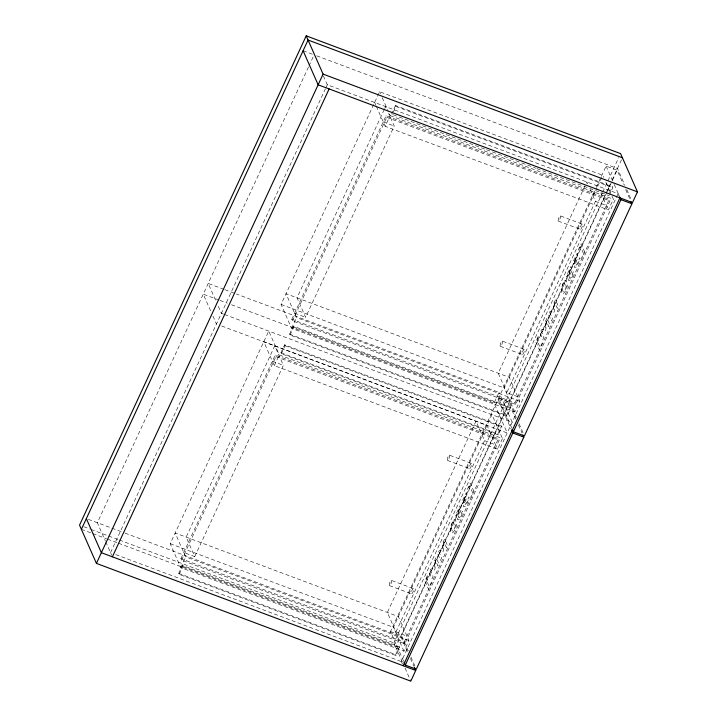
<?xml version="1.0" encoding="UTF-8"?>
<svg xmlns="http://www.w3.org/2000/svg" width="717" height="717" viewBox="0 0 717 717"><rect width="100%" height="100%" fill="white"/><g stroke="black" fill="none" stroke-linecap="round" stroke-linejoin="round"><path stroke-width="0.54" stroke-dasharray="3.58 2.69" d="M308.462 67.04L97.351 522.738L105.309 540.779M308.928 66.027L313.634 55.872M110.535 552.628L325.41 88.809M325.877 87.797L327.284 84.749L618.072 193.671L619.183 196.18M408.914 640.505L185.712 556.903L175.163 532.991L398.365 616.593L408.914 640.505L403.949 651.206L180.756 567.604L170.207 543.692L268.741 331.003L279.28 354.915L502.483 438.526L497.526 449.227L274.324 365.616L263.775 341.713L486.977 425.315L497.526 449.227M519.762 401.215L296.569 317.613L286.02 293.701L509.222 377.303L519.762 401.215L514.806 411.917L291.604 328.314L281.064 304.402L379.589 91.713L602.791 175.324L603.669 177.314M384.231 109.576L297.026 297.815L305.621 317.308L394.233 126.031L388.641 113.358M384.697 108.563L385.638 106.537L386.499 108.491M180.926 558.597L275.203 355.085L498.405 438.687L499.095 440.238L404.809 643.749L181.616 560.147L180.926 558.597L404.128 642.199L404.809 643.749M291.783 319.298L386.06 115.787L609.262 199.398L609.943 200.948L515.666 404.46L292.464 320.858L291.783 319.298L514.985 402.909L515.666 404.46M181.616 560.147L275.893 356.636L275.203 355.085M292.464 320.858L386.75 117.346L386.06 115.787M180.756 567.604L185.712 556.903M274.324 365.616L279.28 354.915M291.604 328.314L296.569 317.613M612.022 196.243L613.34 199.227L608.383 209.938L385.181 126.326L390.138 115.625L387.942 110.642M178.739 573.385L182.423 565.435L399.333 646.689L399.754 647.639L396.071 655.589L179.16 574.344L178.739 573.385L395.65 654.639L396.071 655.589M280.947 352.746L284.631 344.796L501.542 426.05L501.972 427L498.288 434.959L281.369 353.705L280.947 352.746L497.867 434L498.288 434.959M289.587 334.095L293.271 326.145L510.19 407.39L510.612 408.349L506.928 416.299L290.018 335.054L289.587 334.095L506.507 415.34L506.928 416.299M395.488 105.507L391.805 113.456L392.226 114.415L395.909 106.466L395.488 105.507L612.399 186.752L612.82 187.711L609.602 194.665M179.16 574.344L182.844 566.394L182.423 565.435M281.369 353.705L285.052 345.755L284.631 344.796M290.018 335.054L293.701 327.095L293.271 326.145M194.764 556.598L283.376 365.32L274.781 345.827L186.169 537.114L194.764 556.598L183.758 552.475M221.661 326.002L507.224 432.96L494.04 403.071L498.996 392.369L236.449 294.024M403.51 661.029L390.487 631.507L498.019 399.405L509.016 403.519L516.204 419.812M511.606 427.699L498.584 398.177L595.782 188.374M596.248 187.361L600.945 177.224M601.411 176.212L606.107 166.075L617.113 170.198L623.396 184.448M403.949 651.206L393.409 627.294L491.934 414.614L502.483 438.526M514.806 411.917L504.257 388.005L596.894 188.051M601.886 177.269L597.835 186.026L598.713 188.015M395.954 631.964L484.567 440.677L475.971 421.193L387.359 612.47L395.954 631.964L406.96 636.087M517.817 396.788L506.811 392.674L595.424 201.387L589.41 187.746M402.389 662.105L393.911 642.889L602.244 193.196M602.71 192.183L618.699 157.668M610.203 184.179L395.757 647.075L118.063 543.056M612.076 180.119L621.522 159.739M408.233 650.902L401.493 635.629L509.016 403.519M516.321 417.572L509.59 402.3L606.779 192.497M607.254 191.475L617.113 170.198M395.65 654.639L399.333 646.689M497.867 434L501.542 426.05M506.507 415.34L510.19 407.39M609.638 192.721L612.399 186.752M404.128 642.199L498.405 438.687M514.985 402.909L609.262 199.398M402.434 664.059L401.323 661.549L618.072 193.671M303.103 50.737L313.105 54.483M316.726 55.836L617.471 168.495L624.982 185.533M395.909 106.466L612.82 187.711M393.274 114.801L485.49 149.342M486.538 149.736L535.787 168.19M536.836 168.576L609.136 195.66M390.138 115.625L613.34 199.227M386.75 117.346L609.943 200.948M383.228 121.908L394.233 126.031M595.424 201.387L606.43 205.51M560.309 215.88A2.787 0.762 -69.5 0 1 559.439 220.047A2.787 0.762 -69.5 0 1 558.22 219.545A2.787 0.762 -69.5 0 1 560.309 215.88L582.312 224.125A2.787 0.762 -69.5 0 1 581.442 228.293A2.787 0.762 -69.5 0 1 580.232 227.791A2.787 0.762 -69.5 0 1 582.312 224.125M558.337 221.105L580.34 229.341M502.294 341.104A2.787 0.762 -69.5 0 1 501.425 345.271A2.787 0.762 -69.5 0 1 500.215 344.769A2.787 0.762 -69.5 0 1 502.294 341.104L524.306 349.349A2.787 0.762 -69.5 0 1 523.428 353.517A2.787 0.762 -69.5 0 1 522.218 353.015A2.787 0.762 -69.5 0 1 524.306 349.349M500.323 346.329L522.334 354.574M281.064 304.402L504.257 388.005M294.615 313.186L305.621 317.308M223.901 289.327L208.208 283.448L216.113 301.382M224.941 289.713L235.4 293.638M498.584 398.177L509.59 402.3M293.701 327.095L510.612 408.349M218.936 300.029L203.252 294.149L211.156 312.083M219.985 300.423L227.307 303.166M231.492 304.734L494.04 403.071M223.48 314.118L221.392 313.338L217.878 305.37M224.529 314.512L512.18 422.259L498.996 392.369M285.052 345.755L501.972 427M275.893 356.636L499.095 440.238M272.37 361.198L283.376 365.32M484.567 440.677L495.572 444.8M449.451 455.17A2.787 0.762 -69.5 0 1 448.582 459.337A2.787 0.762 -69.5 0 1 447.372 458.835A2.787 0.762 -69.5 0 1 449.451 455.17L471.463 463.415A2.787 0.762 -69.5 0 1 470.585 467.583A2.787 0.762 -69.5 0 1 469.375 467.081A2.787 0.762 -69.5 0 1 471.463 463.415M447.48 460.395L469.492 468.631M391.437 580.403A2.787 0.762 -69.5 0 1 390.568 584.57A2.787 0.762 -69.5 0 1 389.358 584.059A2.787 0.762 -69.5 0 1 391.437 580.403L413.449 588.639A2.787 0.762 -69.5 0 1 412.571 592.807A2.787 0.762 -69.5 0 1 411.361 592.305A2.787 0.762 -69.5 0 1 413.449 588.639M389.465 585.619L411.477 593.864M170.207 543.692L393.409 627.294M390.487 631.507L401.493 635.629M88.352 519.368L124.077 532.749M125.125 533.143L400.713 636.373L407.785 652.407M83.737 526.708L90.028 529.065M91.068 529.451L118.314 539.659M119.363 540.053L393.911 642.889M182.844 566.394L399.754 647.639M81.388 529.325L91.866 533.242M92.914 533.636L106.537 538.745M107.586 539.13L117.023 542.67M115.769 554.591L401.323 661.549M626.748 189.539L631.614 200.563M625.645 189.539L630.135 199.72M606.107 166.075L613.743 183.382M614.191 184.394L620.026 197.632M605.865 182.297L610.266 192.255M600.846 192.846L608.383 209.938M587.689 183.848L586.829 181.903L498.216 373.181L506.811 392.674M584.785 252.223L581.102 243.852L578.287 249.919L578.556 250.538L580.42 246.514L583.575 253.648L581.711 257.672L581.98 258.29M542.267 344.008L541.998 343.398L540.134 347.422L536.979 340.279L538.843 336.255L538.575 335.646L535.76 341.713L539.453 350.084M379.589 91.713L380.467 93.703M382.224 97.691L387.503 109.647M519.018 423.675L523.509 433.857M518.445 424.903L522.039 433.05M374.632 102.414L375.923 105.336M376.353 106.313L385.181 126.326M498.019 399.405L511.042 428.927M323.385 75.903L328.395 87.259M473.937 491.512L470.244 483.141L467.43 489.209L467.699 489.828L469.563 485.803L472.718 492.946L470.854 496.971L471.123 497.58M431.41 583.306L431.141 582.688L429.277 586.712L426.122 579.578L427.986 575.545L427.717 574.935L424.912 581.003L428.596 589.374M410.922 657.005L415.412 667.186M410.438 658.421L413.978 666.443M405.042 668.119L410.787 681.15M212.913 316.072L216.435 324.039M105.749 541.783L111.646 555.137M463.46 500.466L463.657 501.326A2.563 0.699 -69.5 0 0 464.329 500.95L465.996 497.894L466.31 498.611L464.607 503.029L465.037 504.741L466.919 502.169L468.81 497.006L469.214 497.912C467.78 500.367 466.919 507.17 463.594 506.838C462.698 504.454 466.292 499.561 462.716 503.666L462.268 502.33L462.868 499.758L466.4 492.516L466.794 493.421L463.46 500.466M574.317 261.176L574.514 262.037A2.563 0.699 -69.5 0 0 575.186 261.66L576.853 258.604L577.167 259.321L575.464 263.739L575.885 265.442L577.777 262.879L579.668 257.717L580.062 258.622C578.637 261.078 577.777 267.88 574.451 267.54C573.546 265.165 577.14 260.271 573.573 264.376L573.125 263.04L573.725 260.468L577.257 253.226L577.651 254.132L574.317 261.176M435.479 560.47L435.058 568.715L434.403 570.114L430.657 570.893L433.086 576.405L432.01 578.718L429.196 572.318L430.675 569.11L434.188 568.482L434.627 560.577L436.088 557.423L438.912 563.822L437.908 565.982L435.479 560.47M444.011 542.061L443.581 550.298L442.936 551.705L439.18 552.475L441.618 557.987L440.543 560.3L437.72 553.9L439.207 550.692L442.721 550.064L443.16 542.16L444.621 539.014L447.444 545.413L446.44 547.573L444.011 542.061M546.336 321.18L545.906 329.426L545.261 330.824L541.505 331.604L543.943 337.115L542.868 339.419L540.044 333.029L541.532 329.82L545.045 329.193L545.485 321.288L546.946 318.133L549.769 324.532L548.765 326.692L546.336 321.18M554.868 302.762L554.438 311.008L553.793 312.406L550.038 313.186L552.466 318.698L551.4 321.01L548.577 314.611L550.064 311.402L553.578 310.775L554.017 302.87L555.478 299.724L558.301 306.114L557.297 308.274L554.868 302.762M450.276 528.169L450.446 531.145L452.024 533.314C455.573 530.508 458.091 523.813 455.089 519.753L454.157 519.735L452.499 521.859L450.276 528.169M561.133 288.879L561.303 291.855L562.881 294.024C566.43 291.219 568.948 284.524 565.946 280.464L565.014 280.446L563.356 282.561L561.133 288.879M455.385 525.803C450.079 543.127 450.706 511.427 455.385 525.803M566.242 286.513C560.936 303.838 561.554 272.137 566.242 286.513M458.459 516.159L458.907 517.844C461.533 517.244 461.631 509.536 463.03 511.302C459.857 523.347 453.762 522.29 460.027 510.558L459.274 508.855L455.895 516.132L455.564 515.38L459.982 505.852L461.434 509.142L458.459 516.159M569.316 276.87L569.764 278.555C572.39 277.954 572.48 270.237 573.887 272.012C570.714 284.057 564.62 283 570.875 271.259L570.132 269.565L566.753 276.843L566.421 276.09L570.84 266.554L572.291 269.852L569.316 276.87"/><path stroke-width="1.08" d="M303.103 50.737L318.133 84.812L632.493 202.57L637.458 191.86L620.581 153.608L306.213 35.85L79.542 525.14L96.419 563.392L410.787 681.15L415.743 670.449L414.417 667.437M81.388 529.325L308.059 40.035L622.428 157.794M96.419 563.392L323.089 74.111L306.213 35.85M112.381 556.813L329.13 88.935M403.169 665.734L619.918 197.856M522.935 435.085L523.84 437.119L416.308 669.221L405.311 665.098L512.834 432.996L511.49 429.94M631.032 201.755L631.928 203.789L524.405 435.891L513.399 431.777L620.931 199.667L620.026 197.632M323.089 74.111L637.458 191.86M620.931 199.667L631.928 203.789M512.834 432.996L523.84 437.119M415.743 670.449L101.375 552.69L86.354 518.615M512.503 429.734L513.399 431.777M403.958 662.051L405.311 665.098"/></g></svg>
